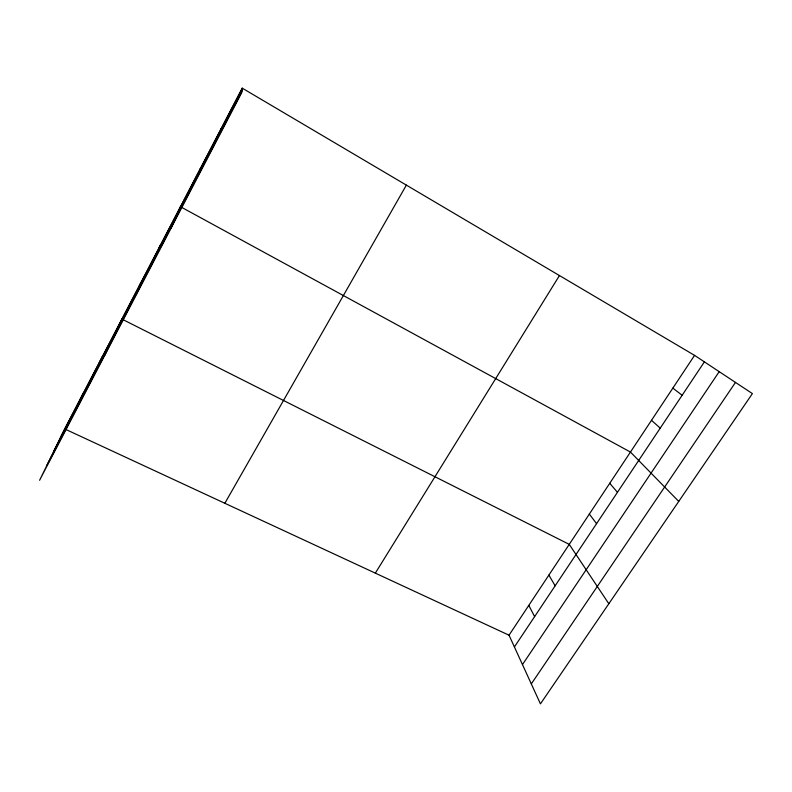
<?xml version="1.0" encoding="UTF-8"?>
<svg xmlns="http://www.w3.org/2000/svg" width="792" height="792" viewBox="0 0 792 792"><rect width="100%" height="100%" fill="white"/><g stroke="black" fill="none" stroke-linecap="round" stroke-linejoin="round"><path stroke-width="1.19" d="M242.213 88.14L241.738 92.644L39.6 480.279L64.657 428.918L242.213 88.14L694.564 355.37L752.4 393.594L540.431 703.86L509.028 635.194L64.657 428.918M220.641 130.135L221.245 128.373M199.544 170.617L200.663 167.894M170.874 228.532L180.437 206.702M158.499 249.381L160.578 244.827M138.531 287.704L141.055 282.279M104.237 356.331L121.879 319.087M99.059 363.439L102.465 356.351M79.576 400.841L83.398 392.951M60.43 437.58L242.134 88.892M54.034 450.688L242.015 90.031M46.976 465.161L241.877 91.308M224.849 503.276L406.375 185.12M375.329 573.131L559.449 275.557M509.028 635.194L694.564 355.37M514.404 646.945L704.395 361.865M522.472 664.587L719.195 371.656M531.303 683.902L735.481 382.417M122.978 319.641L569.25 544.371L608.83 603.742M181.516 207.296L630.452 452.064L678.744 501.415M672.853 388.11L682.14 395.267M651.489 420.334L660.231 428.125M609.741 483.308L617.463 492.307M589.337 514.067L596.574 523.651M548.866 575.111L555.152 585.813M528.799 605.385L534.62 616.612"/></g></svg>
